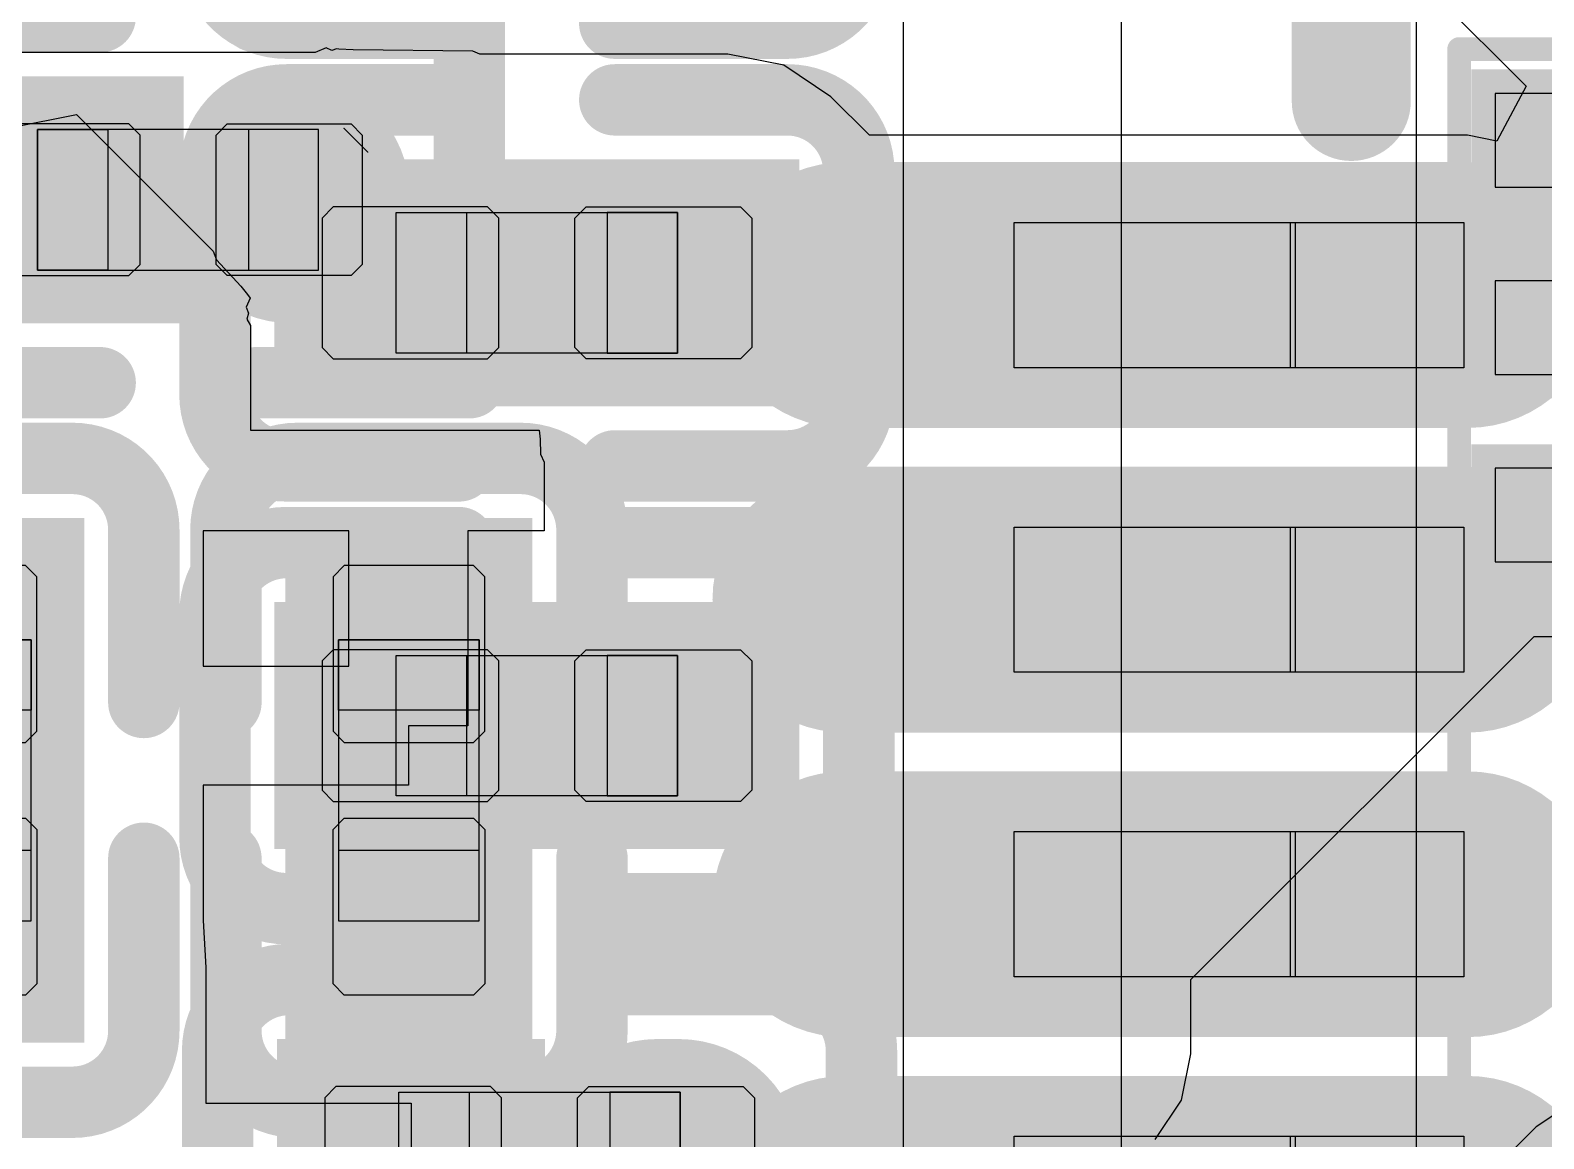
# Model space of a CAD drawing. Header units: millimetres. Extents: x 50 to 153, y 18 to 71.
# Drawn here: x 122.511 to 125.741, y 44.132 to 46.498 of the extents above; entities that cross this region are included whole.
import ezdxf

# ---------------------------------------------------------------- set-up
doc = ezdxf.new("R2010")
doc.units = ezdxf.units.MM
for name, color, linetype in [('BottomLayer', 5, 'Continuous'), ('BottomOverlay', 54, 'Continuous'), ('BottomPaste', 16, 'Continuous'), ('BottomSolder', 6, 'Continuous'), ('ConnectLayer', 7, 'Continuous'), ('KeepOutLayer', 6, 'Continuous'), ('Mechanical15', 56, 'Continuous'), ('Mechanical4', 56, 'Continuous'), ('Mechanical5', 56, 'Continuous'), ('TopLayer', 1, 'Continuous'), ('TopOverlay', 2, 'Continuous'), ('TopPaste', 8, 'Continuous'), ('TopSolder', 216, 'Continuous')]:
    doc.layers.add(name, color=color, linetype=linetype)

# ---------------------------------------------------------------- blocks, each defined once
blk = doc.blocks.new('MSOP_8_L3_0_W3_0_P0_65_LS5_0_BL_B_29')
at = {"layer": 'BottomLayer', "const_width": 0.364}
for points in [[(-0.9751, -1.4821), (-0.9751, -2.81)], [(-0.3249, -1.4821), (-0.3249, -2.81)], [(0.3251, -1.4821), (0.3251, -2.81)], [(0.9751, -1.4821), (0.9751, -2.81)]]:
    blk.add_lwpolyline(points, dxfattribs=at)
at = {"layer": 'BottomLayer', "const_width": 0.182}
for points in [[(-1.0661, -1.4821, 1), (-0.8841, -1.4821, 1)], [(-0.4159, -1.4821, 1), (-0.2339, -1.4821, 1)], [(0.2341, -1.4821, 1), (0.4161, -1.4821, 1)], [(0.8841, -1.4821, 1), (1.0661, -1.4821, 1)], [(-1.0661, -2.81, 1), (-0.8841, -2.81, 1)], [(-0.4159, -2.81, 1), (-0.2339, -2.81, 1)], [(0.2341, -2.81, 1), (0.4161, -2.81, 1)], [(0.8841, -2.81, 1), (1.0661, -2.81, 1)]]:
    blk.add_lwpolyline(points, format="xyb", close=True, dxfattribs=at)
at = {"layer": 'BottomOverlay', "const_width": 0.254}
blk.add_lwpolyline([(-1.3882, -1.7304), (-1.6966, -1.7304)], dxfattribs=at)
at = {"layer": 'BottomOverlay', "const_width": 0.127}
blk.add_lwpolyline([(-1.4517, -1.7304, 1), (-1.3247, -1.7304, 1)], format="xyb", close=True, dxfattribs=at)
at = {"layer": 'BottomPaste', "const_width": 0.364}
for points in [[(-0.9751, -1.4821), (-0.9751, -2.81)], [(-0.3249, -1.4821), (-0.3249, -2.81)], [(0.3251, -1.4821), (0.3251, -2.81)], [(0.9751, -1.4821), (0.9751, -2.81)]]:
    blk.add_lwpolyline(points, dxfattribs=at)
at = {"layer": 'BottomPaste', "const_width": 0.182}
for points in [[(-1.0661, -1.4821, 1), (-0.8841, -1.4821, 1)], [(-0.4159, -1.4821, 1), (-0.2339, -1.4821, 1)], [(0.2341, -1.4821, 1), (0.4161, -1.4821, 1)], [(0.8841, -1.4821, 1), (1.0661, -1.4821, 1)], [(-1.0661, -2.81, 1), (-0.8841, -2.81, 1)], [(-0.4159, -2.81, 1), (-0.2339, -2.81, 1)], [(0.2341, -2.81, 1), (0.4161, -2.81, 1)], [(0.8841, -2.81, 1), (1.0661, -2.81, 1)]]:
    blk.add_lwpolyline(points, format="xyb", close=True, dxfattribs=at)
at = {"layer": 'BottomSolder', "const_width": 0.5672}
for points in [[(-0.9751, -1.4821), (-0.9751, -2.81)], [(-0.3249, -1.4821), (-0.3249, -2.81)], [(0.3251, -1.4821), (0.3251, -2.81)], [(0.9751, -1.4821), (0.9751, -2.81)]]:
    blk.add_lwpolyline(points, dxfattribs=at)
at = {"layer": 'BottomSolder', "const_width": 0.2836}
for points in [[(-1.1169, -1.4821, 1), (-0.8333, -1.4821, 1)], [(-0.4667, -1.4821, 1), (-0.1831, -1.4821, 1)], [(0.1833, -1.4821, 1), (0.4669, -1.4821, 1)], [(0.8333, -1.4821, 1), (1.1169, -1.4821, 1)], [(-1.1169, -2.81, 1), (-0.8333, -2.81, 1)], [(-0.4667, -2.81, 1), (-0.1831, -2.81, 1)], [(0.1833, -2.81, 1), (0.4669, -2.81, 1)], [(0.8333, -2.81, 1), (1.1169, -2.81, 1)]]:
    blk.add_lwpolyline(points, format="xyb", close=True, dxfattribs=at)
at = {"layer": 'Mechanical15'}
for p, q in [((-1.13, -1.86), (-1.13, -1.49)), ((-1.13, -1.49), (-0.82, -1.49)), ((-0.82, -1.49), (-0.82, -1.86)), ((-0.48, -1.86), (-0.48, -1.49)), ((-0.48, -1.49), (-0.17, -1.49)), ((-0.17, -1.49), (-0.17, -1.86)), ((0.17, -1.86), (0.17, -1.49)), ((0.17, -1.49), (0.48, -1.49)), ((0.48, -1.49), (0.48, -1.86)), ((0.82, -1.86), (0.82, -1.49)), ((0.82, -1.49), (1.13, -1.49)), ((-1.13, -2.45), (-1.13, -1.85)), ((-1.13, -1.85), (-0.82, -1.85)), ((-1.13, -1.86), (-1.13, -1.86)), ((-0.82, -1.86), (-1.13, -1.86)), ((-0.82, -1.85), (-0.82, -2.45)), ((-0.48, -2.45), (-0.48, -1.85)), ((-0.48, -1.85), (-0.17, -1.85)), ((-0.48, -1.86), (-0.48, -1.86)), ((-0.17, -1.86), (-0.48, -1.86)), ((-0.17, -1.85), (-0.17, -2.45)), ((0.17, -2.45), (0.17, -1.85)), ((0.17, -1.85), (0.48, -1.85)), ((0.17, -1.86), (0.17, -1.86)), ((0.48, -1.86), (0.17, -1.86)), ((0.48, -1.85), (0.48, -2.45)), ((0.82, -2.45), (0.82, -1.85)), ((0.82, -1.85), (1.13, -1.85)), ((0.82, -1.86), (0.82, -1.86)), ((1.13, -1.86), (0.82, -1.86)), ((-1.13, -2.45), (-1.13, -2.45)), ((-0.82, -2.45), (-1.13, -2.45)), ((-0.48, -2.45), (-0.48, -2.45)), ((-0.17, -2.45), (-0.48, -2.45)), ((0.17, -2.45), (0.17, -2.45)), ((0.48, -2.45), (0.17, -2.45)), ((0.82, -2.45), (0.82, -2.45)), ((1.13, -2.45), (0.82, -2.45))]:
    blk.add_line(p, q, dxfattribs=at)
at = {"layer": 'Mechanical15', "const_width": 0.0508}
for points in [[(-1.5, -1.5), (-1.5, 1.5)], [(1.5, -1.5), (-1.5, -1.5)]]:
    blk.add_lwpolyline(points, dxfattribs=at)
at = {"layer": 'Mechanical15', "const_width": 0.0254}
blk.add_lwpolyline([(-1.5127, -1.5, 1), (-1.4873, -1.5, 1)], format="xyb", close=True, dxfattribs=at)
blk.add_lwpolyline([(-1.5127, -1.5, 1), (-1.4873, -1.5, 1)], format="xyb", close=True, dxfattribs=at)
blk = doc.blocks.new('WQFN_20_L3_0_W3_0_P0_40_BL_EP1_7_30')
at = {"layer": 'TopLayer'}
for points in [[(-0.1001, -1.9), (0.0999, -1.9), (-0.1001, -1.1), (0.0999, -1.1)], [(0.2999, -1.9), (0.4999, -1.9), (0.2999, -1.1), (0.4999, -1.1)], [(0.7, -1.9), (0.9, -1.9), (0.7, -1.1), (0.9, -1.1)]]:
    blk.add_solid(points, dxfattribs=at)
at = {"layer": 'TopPaste'}
for p, q in [((-0.0998, -1.1), (-0.0998, -1.9)), ((0.1002, -1.9), (0.1002, -1.1)), ((0.3, -1.1), (0.3, -1.9)), ((0.5, -1.9), (0.5, -1.1)), ((0.7001, -1.1), (0.7001, -1.9)), ((0.9001, -1.9), (0.9001, -1.1)), ((-0.0998, -1.9), (-0.0998, -1.9)), ((-0.0998, -1.9), (0.1002, -1.9)), ((0.3, -1.9), (0.3, -1.9)), ((0.3, -1.9), (0.5, -1.9)), ((0.7001, -1.9), (0.7001, -1.9)), ((0.7001, -1.9), (0.9001, -1.9))]:
    blk.add_line(p, q, dxfattribs=at)
at = {"layer": 'TopSolder'}
for points in [[(-0.1509, -1.9508), (0.1507, -1.9508), (-0.1509, -1.0492), (0.1507, -1.0492)], [(0.2491, -1.9508), (0.5507, -1.9508), (0.2491, -1.0492), (0.5507, -1.0492)], [(0.6492, -1.9508), (0.9508, -1.9508), (0.6492, -1.0492), (0.9508, -1.0492)]]:
    blk.add_solid(points, dxfattribs=at)
blk = doc.blocks.new('R0201_B_48')
at = {"layer": 'BottomLayer', "const_width": 0.3031}
blk.add_lwpolyline([(0.2595, 0.0104), (0.2595, -0.0105)], dxfattribs=at)
at = {"layer": 'BottomLayer', "const_width": 0.1516}
for points in [[(0.1837, 0.0104, 1), (0.3352, 0.0104, 1)], [(0.1837, -0.0105, 1), (0.3352, -0.0105, 1)]]:
    blk.add_lwpolyline(points, format="xyb", close=True, dxfattribs=at)
at = {"layer": 'BottomLayer'}
blk.add_solid([(-0.3752, -0.162), (-0.0721, -0.162), (-0.3752, 0.162), (-0.0721, 0.162)], dxfattribs=at)
at = {"layer": 'BottomOverlay', "const_width": 0.1524}
for points in [[(-0.6038, -0.3906), (-0.6038, 0.3906)], [(-0.6038, 0.3906), (-0.1483, 0.3906)], [(0.1841, 0.3906), (0.6396, 0.3906)], [(0.6396, -0.3906), (0.6396, 0.3906)], [(-0.6038, -0.3906), (-0.1483, -0.3906)], [(0.1841, -0.3906), (0.6396, -0.3906)]]:
    blk.add_lwpolyline(points, dxfattribs=at)
at = {"layer": 'BottomOverlay', "const_width": 0.0762}
for points in [[(-0.6419, 0.3906, 1), (-0.5657, 0.3906, 1)], [(-0.6419, 0.3906, 1), (-0.5657, 0.3906, 1)], [(-0.1864, 0.3906, 1), (-0.1102, 0.3906, 1)], [(0.146, 0.3906, 1), (0.2222, 0.3906, 1)], [(0.6015, 0.3906, 1), (0.6777, 0.3906, 1)], [(0.6015, 0.3906, 1), (0.6777, 0.3906, 1)], [(-0.6419, -0.3906, 1), (-0.5657, -0.3906, 1)], [(-0.6419, -0.3906, 1), (-0.5657, -0.3906, 1)], [(-0.1864, -0.3906, 1), (-0.1102, -0.3906, 1)], [(0.146, -0.3906, 1), (0.2222, -0.3906, 1)], [(0.6015, -0.3906, 1), (0.6777, -0.3906, 1)], [(0.6015, -0.3906, 1), (0.6777, -0.3906, 1)]]:
    blk.add_lwpolyline(points, format="xyb", close=True, dxfattribs=at)
at = {"layer": 'BottomPaste'}
for p, q in [((-0.3512, 0.162), (-0.3752, 0.138)), ((-0.0871, 0.162), (-0.3512, 0.162)), ((-0.0631, 0.138), (-0.0871, 0.162)), ((0.0989, 0.138), (0.1229, 0.162)), ((0.1229, 0.162), (0.3871, 0.162)), ((0.3871, 0.162), (0.411, 0.138)), ((-0.3752, 0.138), (-0.3752, -0.138)), ((-0.0631, -0.138), (-0.0631, 0.138)), ((0.0989, -0.138), (0.0989, 0.138)), ((0.411, 0.138), (0.411, -0.138)), ((-0.3752, -0.138), (-0.3512, -0.162)), ((-0.0871, -0.162), (-0.0631, -0.138)), ((0.1229, -0.162), (0.0989, -0.138)), ((0.411, -0.138), (0.3871, -0.162)), ((-0.3512, -0.162), (-0.0871, -0.162)), ((0.3871, -0.162), (0.1229, -0.162))]:
    blk.add_line(p, q, dxfattribs=at)
at = {"layer": 'BottomPaste', "const_width": 0.3031}
blk.add_lwpolyline([(0.2595, 0.0104), (0.2595, -0.0105)], dxfattribs=at)
at = {"layer": 'BottomPaste', "const_width": 0.1516}
for points in [[(0.1837, 0.0104, 1), (0.3352, 0.0104, 1)], [(0.1837, -0.0105, 1), (0.3352, -0.0105, 1)]]:
    blk.add_lwpolyline(points, format="xyb", close=True, dxfattribs=at)
at = {"layer": 'BottomPaste'}
blk.add_solid([(-0.3752, -0.162), (-0.0721, -0.162), (-0.3752, 0.162), (-0.0721, 0.162)], dxfattribs=at)
at = {"layer": 'BottomSolder', "const_width": 0.5063}
blk.add_lwpolyline([(0.2595, 0.0104), (0.2595, -0.0105)], dxfattribs=at)
at = {"layer": 'BottomSolder', "const_width": 0.2532}
for points in [[(0.1329, 0.0104, 1), (0.386, 0.0104, 1)], [(0.1329, -0.0105, 1), (0.386, -0.0105, 1)]]:
    blk.add_lwpolyline(points, format="xyb", close=True, dxfattribs=at)
at = {"layer": 'BottomSolder'}
blk.add_solid([(-0.4768, -0.2636), (0.0295, -0.2636), (-0.4768, 0.2636), (0.0295, 0.2636)], dxfattribs=at)
at = {"layer": 'Mechanical15', "const_width": 0.00254}
blk.add_lwpolyline([(0.3721, 0.1524), (0.4229, 0.1016)], dxfattribs=at)
at = {"layer": 'Mechanical15', "const_width": 0.00127}
for points in [[(0.3714, 0.1524, 1), (0.3727, 0.1524, 1)], [(0.4222, 0.1016, 1), (0.4235, 0.1016, 1)]]:
    blk.add_lwpolyline(points, format="xyb", close=True, dxfattribs=at)
at = {"layer": 'Mechanical4'}
for p, q in [((0.3179, 0.15), (-0.2821, 0.15)), ((-0.2821, 0.15), (-0.2821, -0.1501)), ((0.3179, -0.1501), (0.3179, 0.15)), ((-0.2821, -0.1501), (0.3179, -0.1501))]:
    blk.add_line(p, q, dxfattribs=at)
at = {"layer": 'Mechanical5'}
for p, q in [((-0.2821, -0.1501), (-0.2821, 0.15)), ((-0.2821, 0.15), (-0.1321, 0.15)), ((-0.1321, 0.15), (-0.1321, -0.1501)), ((0.3179, 0.15), (0.1679, 0.15)), ((0.1679, 0.15), (0.1679, -0.1501)), ((0.3179, -0.1501), (0.3179, 0.15)), ((-0.1321, -0.1501), (-0.2821, -0.1501)), ((0.1679, -0.1501), (0.3179, -0.1501))]:
    blk.add_line(p, q, dxfattribs=at)
blk = doc.blocks.new('C0201_B_60')
at = {"layer": 'BottomLayer'}
for points in [[(-0.4623, -0.1444), (-0.0938, -0.1444), (-0.4623, 0.1796), (-0.0938, 0.1796)], [(0.0862, -0.1444), (0.4546, -0.1444), (0.0862, 0.1796), (0.4546, 0.1796)]]:
    blk.add_solid(points, dxfattribs=at)
at = {"layer": 'BottomOverlay', "const_width": 0.1524}
for points in [[(-0.6909, 0.2558, -0.414214), (-0.5385, 0.4082)], [(0.5308, 0.4082, -0.414214), (0.6832, 0.2558)], [(-0.5385, -0.373, -0.414214), (-0.6909, -0.2206)], [(0.6832, -0.2206, -0.414214), (0.5308, -0.373)]]:
    blk.add_lwpolyline(points, format="xyb", dxfattribs=at)
for points in [[(-0.17, 0.4082), (-0.5385, 0.4082)], [(0.5308, 0.4082), (0.1624, 0.4082)], [(-0.6909, -0.2206), (-0.6909, 0.2558)], [(0.6832, -0.2206), (0.6832, 0.2558)], [(-0.17, -0.373), (-0.5385, -0.373)], [(0.5308, -0.373), (0.1624, -0.373)]]:
    blk.add_lwpolyline(points, dxfattribs=at)
at = {"layer": 'BottomOverlay', "const_width": 0.0762}
for points in [[(-0.5766, 0.4082, 1), (-0.5004, 0.4082, 1)], [(-0.5766, 0.4082, 1), (-0.5004, 0.4082, 1)], [(-0.2081, 0.4082, 1), (-0.1319, 0.4082, 1)], [(0.1243, 0.4082, 1), (0.2005, 0.4082, 1)], [(0.4927, 0.4082, 1), (0.5689, 0.4082, 1)], [(0.4927, 0.4082, 1), (0.5689, 0.4082, 1)], [(-0.729, 0.2558, 1), (-0.6528, 0.2558, 1)], [(-0.729, 0.2558, 1), (-0.6528, 0.2558, 1)], [(0.6451, 0.2558, 1), (0.7213, 0.2558, 1)], [(0.6451, 0.2558, 1), (0.7213, 0.2558, 1)], [(-0.729, -0.2206, 1), (-0.6528, -0.2206, 1)], [(-0.729, -0.2206, 1), (-0.6528, -0.2206, 1)], [(0.6451, -0.2206, 1), (0.7213, -0.2206, 1)], [(0.6451, -0.2206, 1), (0.7213, -0.2206, 1)], [(-0.5766, -0.373, 1), (-0.5004, -0.373, 1)], [(-0.5766, -0.373, 1), (-0.5004, -0.373, 1)], [(-0.2081, -0.373, 1), (-0.1319, -0.373, 1)], [(0.1243, -0.373, 1), (0.2005, -0.373, 1)], [(0.4927, -0.373, 1), (0.5689, -0.373, 1)], [(0.4927, -0.373, 1), (0.5689, -0.373, 1)]]:
    blk.add_lwpolyline(points, format="xyb", close=True, dxfattribs=at)
at = {"layer": 'BottomPaste'}
for p, q in [((-0.4383, 0.1796), (-0.4623, 0.1556)), ((-0.1088, 0.1796), (-0.4383, 0.1796)), ((-0.0848, 0.1556), (-0.1088, 0.1796)), ((0.0772, 0.1556), (0.1012, 0.1796)), ((0.1012, 0.1796), (0.4306, 0.1796)), ((0.4306, 0.1796), (0.4546, 0.1556)), ((-0.4623, 0.1556), (-0.4623, -0.1204)), ((-0.0848, -0.1204), (-0.0848, 0.1556)), ((0.0772, -0.1204), (0.0772, 0.1556)), ((0.4546, 0.1556), (0.4546, -0.1204)), ((-0.4623, -0.1204), (-0.4383, -0.1444)), ((-0.1088, -0.1444), (-0.0848, -0.1204)), ((0.1012, -0.1444), (0.0772, -0.1204)), ((0.4546, -0.1204), (0.4306, -0.1444)), ((-0.4383, -0.1444), (-0.1088, -0.1444)), ((0.4306, -0.1444), (0.1012, -0.1444))]:
    blk.add_line(p, q, dxfattribs=at)
for points in [[(-0.4623, -0.1444), (-0.0938, -0.1444), (-0.4623, 0.1796), (-0.0938, 0.1796)], [(0.0862, -0.1444), (0.4546, -0.1444), (0.0862, 0.1796), (0.4546, 0.1796)]]:
    blk.add_solid(points, dxfattribs=at)
at = {"layer": 'BottomSolder'}
for points in [[(-0.5639, -0.246), (0.0078, -0.246), (-0.5639, 0.2812), (0.0078, 0.2812)], [(-0.0154, -0.246), (0.5562, -0.246), (-0.0154, 0.2812), (0.5562, 0.2812)]]:
    blk.add_solid(points, dxfattribs=at)
at = {"layer": 'Mechanical4'}
for p, q in [((0.2962, 0.1676), (-0.3038, 0.1676)), ((-0.3038, 0.1676), (-0.3038, -0.1324)), ((0.2962, -0.1324), (0.2962, 0.1676)), ((-0.3038, -0.1324), (0.2962, -0.1324))]:
    blk.add_line(p, q, dxfattribs=at)
at = {"layer": 'Mechanical5'}
for p, q in [((-0.3038, -0.1324), (-0.3038, 0.1676)), ((-0.3038, 0.1676), (-0.1538, 0.1676)), ((-0.1538, 0.1676), (-0.1538, -0.1324)), ((0.2962, 0.1676), (0.1462, 0.1676)), ((0.1462, 0.1676), (0.1462, -0.1324)), ((0.2962, -0.1324), (0.2962, 0.1676)), ((-0.1538, -0.1324), (-0.3038, -0.1324)), ((0.1462, -0.1324), (0.2962, -0.1324))]:
    blk.add_line(p, q, dxfattribs=at)
blk = doc.blocks.new('C0201_B_61')
at = {"layer": 'BottomLayer'}
for points in [[(-0.4623, -0.1444), (-0.0938, -0.1444), (-0.4623, 0.1796), (-0.0938, 0.1796)], [(0.0862, -0.1444), (0.4546, -0.1444), (0.0862, 0.1796), (0.4546, 0.1796)]]:
    blk.add_solid(points, dxfattribs=at)
at = {"layer": 'BottomOverlay', "const_width": 0.1524}
for points in [[(-0.6909, 0.2558, -0.414214), (-0.5385, 0.4082)], [(0.5308, 0.4082, -0.414214), (0.6832, 0.2558)], [(-0.5385, -0.373, -0.414214), (-0.6909, -0.2206)], [(0.6832, -0.2206, -0.414214), (0.5308, -0.373)]]:
    blk.add_lwpolyline(points, format="xyb", dxfattribs=at)
for points in [[(-0.17, 0.4082), (-0.5385, 0.4082)], [(0.5308, 0.4082), (0.1624, 0.4082)], [(-0.6909, -0.2206), (-0.6909, 0.2558)], [(0.6832, -0.2206), (0.6832, 0.2558)], [(-0.17, -0.373), (-0.5385, -0.373)], [(0.5308, -0.373), (0.1624, -0.373)]]:
    blk.add_lwpolyline(points, dxfattribs=at)
at = {"layer": 'BottomOverlay', "const_width": 0.0762}
for points in [[(-0.5766, 0.4082, 1), (-0.5004, 0.4082, 1)], [(-0.5766, 0.4082, 1), (-0.5004, 0.4082, 1)], [(-0.2081, 0.4082, 1), (-0.1319, 0.4082, 1)], [(0.1243, 0.4082, 1), (0.2005, 0.4082, 1)], [(0.4927, 0.4082, 1), (0.5689, 0.4082, 1)], [(0.4927, 0.4082, 1), (0.5689, 0.4082, 1)], [(-0.729, 0.2558, 1), (-0.6528, 0.2558, 1)], [(-0.729, 0.2558, 1), (-0.6528, 0.2558, 1)], [(0.6451, 0.2558, 1), (0.7213, 0.2558, 1)], [(0.6451, 0.2558, 1), (0.7213, 0.2558, 1)], [(-0.729, -0.2206, 1), (-0.6528, -0.2206, 1)], [(-0.729, -0.2206, 1), (-0.6528, -0.2206, 1)], [(0.6451, -0.2206, 1), (0.7213, -0.2206, 1)], [(0.6451, -0.2206, 1), (0.7213, -0.2206, 1)], [(-0.5766, -0.373, 1), (-0.5004, -0.373, 1)], [(-0.5766, -0.373, 1), (-0.5004, -0.373, 1)], [(-0.2081, -0.373, 1), (-0.1319, -0.373, 1)], [(0.1243, -0.373, 1), (0.2005, -0.373, 1)], [(0.4927, -0.373, 1), (0.5689, -0.373, 1)], [(0.4927, -0.373, 1), (0.5689, -0.373, 1)]]:
    blk.add_lwpolyline(points, format="xyb", close=True, dxfattribs=at)
at = {"layer": 'BottomPaste'}
for p, q in [((-0.4383, 0.1796), (-0.4623, 0.1556)), ((-0.1088, 0.1796), (-0.4383, 0.1796)), ((-0.0848, 0.1556), (-0.1088, 0.1796)), ((0.0772, 0.1556), (0.1012, 0.1796)), ((0.1012, 0.1796), (0.4306, 0.1796)), ((0.4306, 0.1796), (0.4546, 0.1556)), ((-0.4623, 0.1556), (-0.4623, -0.1204)), ((-0.0848, -0.1204), (-0.0848, 0.1556)), ((0.0772, -0.1204), (0.0772, 0.1556)), ((0.4546, 0.1556), (0.4546, -0.1204)), ((-0.4623, -0.1204), (-0.4383, -0.1444)), ((-0.1088, -0.1444), (-0.0848, -0.1204)), ((0.1012, -0.1444), (0.0772, -0.1204)), ((0.4546, -0.1204), (0.4306, -0.1444)), ((-0.4383, -0.1444), (-0.1088, -0.1444)), ((0.4306, -0.1444), (0.1012, -0.1444))]:
    blk.add_line(p, q, dxfattribs=at)
for points in [[(-0.4623, -0.1444), (-0.0938, -0.1444), (-0.4623, 0.1796), (-0.0938, 0.1796)], [(0.0862, -0.1444), (0.4546, -0.1444), (0.0862, 0.1796), (0.4546, 0.1796)]]:
    blk.add_solid(points, dxfattribs=at)
at = {"layer": 'BottomSolder'}
for points in [[(-0.5639, -0.246), (0.0078, -0.246), (-0.5639, 0.2812), (0.0078, 0.2812)], [(-0.0154, -0.246), (0.5562, -0.246), (-0.0154, 0.2812), (0.5562, 0.2812)]]:
    blk.add_solid(points, dxfattribs=at)
at = {"layer": 'Mechanical4'}
for p, q in [((0.2962, 0.1676), (-0.3038, 0.1676)), ((-0.3038, 0.1676), (-0.3038, -0.1324)), ((0.2962, -0.1324), (0.2962, 0.1676)), ((-0.3038, -0.1324), (0.2962, -0.1324))]:
    blk.add_line(p, q, dxfattribs=at)
at = {"layer": 'Mechanical5'}
for p, q in [((-0.3038, -0.1324), (-0.3038, 0.1676)), ((-0.3038, 0.1676), (-0.1538, 0.1676)), ((-0.1538, 0.1676), (-0.1538, -0.1324)), ((0.2962, 0.1676), (0.1462, 0.1676)), ((0.1462, 0.1676), (0.1462, -0.1324)), ((0.2962, -0.1324), (0.2962, 0.1676)), ((-0.1538, -0.1324), (-0.3038, -0.1324)), ((0.1462, -0.1324), (0.2962, -0.1324))]:
    blk.add_line(p, q, dxfattribs=at)
blk = doc.blocks.new('C0201_75')
at = {"layer": 'Mechanical4'}
for p, q in [((-0.3038, 0.1324), (0.2962, 0.1324)), ((-0.3038, -0.1676), (-0.3038, 0.1324)), ((0.2962, 0.1324), (0.2962, -0.1676)), ((0.2962, -0.1676), (-0.3038, -0.1676))]:
    blk.add_line(p, q, dxfattribs=at)
at = {"layer": 'Mechanical5'}
for p, q in [((-0.1538, 0.1324), (-0.3038, 0.1324)), ((-0.3038, 0.1324), (-0.3038, -0.1676)), ((-0.1538, -0.1676), (-0.1538, 0.1324)), ((0.1462, 0.1324), (0.2962, 0.1324)), ((0.1462, -0.1676), (0.1462, 0.1324)), ((0.2962, 0.1324), (0.2962, -0.1676)), ((-0.3038, -0.1676), (-0.1538, -0.1676)), ((0.2962, -0.1676), (0.1462, -0.1676))]:
    blk.add_line(p, q, dxfattribs=at)
at = {"layer": 'TopLayer'}
for points in [[(-0.4623, -0.1796), (-0.0938, -0.1796), (-0.4623, 0.1444), (-0.0938, 0.1444)], [(0.0862, -0.1796), (0.4546, -0.1796), (0.0862, 0.1444), (0.4546, 0.1444)]]:
    blk.add_solid(points, dxfattribs=at)
at = {"layer": 'TopOverlay', "const_width": 0.1524}
for points in [[(-0.6909, 0.2206, -0.414214), (-0.5385, 0.373)], [(0.5308, 0.373, -0.414214), (0.6832, 0.2206)], [(-0.5385, -0.4082, -0.414214), (-0.6909, -0.2558)], [(0.6832, -0.2558, -0.414214), (0.5308, -0.4082)]]:
    blk.add_lwpolyline(points, format="xyb", dxfattribs=at)
for points in [[(-0.17, 0.373), (-0.5385, 0.373)], [(0.5308, 0.373), (0.1624, 0.373)], [(-0.6909, 0.2206), (-0.6909, -0.2558)], [(0.6832, 0.2206), (0.6832, -0.2558)], [(-0.17, -0.4082), (-0.5385, -0.4082)], [(0.5308, -0.4082), (0.1624, -0.4082)]]:
    blk.add_lwpolyline(points, dxfattribs=at)
at = {"layer": 'TopOverlay', "const_width": 0.0762}
for points in [[(-0.5766, 0.373, 1), (-0.5004, 0.373, 1)], [(-0.5766, 0.373, 1), (-0.5004, 0.373, 1)], [(-0.2081, 0.373, 1), (-0.1319, 0.373, 1)], [(0.1243, 0.373, 1), (0.2005, 0.373, 1)], [(0.4927, 0.373, 1), (0.5689, 0.373, 1)], [(0.4927, 0.373, 1), (0.5689, 0.373, 1)], [(-0.729, 0.2206, 1), (-0.6528, 0.2206, 1)], [(-0.729, 0.2206, 1), (-0.6528, 0.2206, 1)], [(0.6451, 0.2206, 1), (0.7213, 0.2206, 1)], [(0.6451, 0.2206, 1), (0.7213, 0.2206, 1)], [(-0.729, -0.2558, 1), (-0.6528, -0.2558, 1)], [(-0.729, -0.2558, 1), (-0.6528, -0.2558, 1)], [(0.6451, -0.2558, 1), (0.7213, -0.2558, 1)], [(0.6451, -0.2558, 1), (0.7213, -0.2558, 1)], [(-0.5766, -0.4082, 1), (-0.5004, -0.4082, 1)], [(-0.5766, -0.4082, 1), (-0.5004, -0.4082, 1)], [(-0.2081, -0.4082, 1), (-0.1319, -0.4082, 1)], [(0.1243, -0.4082, 1), (0.2005, -0.4082, 1)], [(0.4927, -0.4082, 1), (0.5689, -0.4082, 1)], [(0.4927, -0.4082, 1), (0.5689, -0.4082, 1)]]:
    blk.add_lwpolyline(points, format="xyb", close=True, dxfattribs=at)
at = {"layer": 'TopPaste'}
for p, q in [((-0.4623, 0.1204), (-0.4383, 0.1444)), ((-0.4383, 0.1444), (-0.1088, 0.1444)), ((-0.1088, 0.1444), (-0.0848, 0.1204)), ((0.1012, 0.1444), (0.0772, 0.1204)), ((0.4306, 0.1444), (0.1012, 0.1444)), ((0.4546, 0.1204), (0.4306, 0.1444)), ((-0.4623, -0.1556), (-0.4623, 0.1204)), ((-0.0848, 0.1204), (-0.0848, -0.1556)), ((0.0772, 0.1204), (0.0772, -0.1556)), ((0.4546, -0.1556), (0.4546, 0.1204)), ((-0.4383, -0.1796), (-0.4623, -0.1556)), ((-0.0848, -0.1556), (-0.1088, -0.1796)), ((0.0772, -0.1556), (0.1012, -0.1796)), ((0.4306, -0.1796), (0.4546, -0.1556)), ((-0.1088, -0.1796), (-0.4383, -0.1796)), ((0.1012, -0.1796), (0.4306, -0.1796))]:
    blk.add_line(p, q, dxfattribs=at)
for points in [[(-0.4623, -0.1796), (-0.0938, -0.1796), (-0.4623, 0.1444), (-0.0938, 0.1444)], [(0.0862, -0.1796), (0.4546, -0.1796), (0.0862, 0.1444), (0.4546, 0.1444)]]:
    blk.add_solid(points, dxfattribs=at)
at = {"layer": 'TopSolder'}
for points in [[(-0.5639, -0.2812), (0.0078, -0.2812), (-0.5639, 0.246), (0.0078, 0.246)], [(-0.0154, -0.2812), (0.5562, -0.2812), (-0.0154, 0.246), (0.5562, 0.246)]]:
    blk.add_solid(points, dxfattribs=at)
blk = doc.blocks.new('C0201_81')
at = {"layer": 'Mechanical4'}
for p, q in [((-0.3038, 0.1324), (0.2962, 0.1324)), ((-0.3038, -0.1676), (-0.3038, 0.1324)), ((0.2962, 0.1324), (0.2962, -0.1676)), ((0.2962, -0.1676), (-0.3038, -0.1676))]:
    blk.add_line(p, q, dxfattribs=at)
at = {"layer": 'Mechanical5'}
for p, q in [((-0.1538, 0.1324), (-0.3038, 0.1324)), ((-0.3038, 0.1324), (-0.3038, -0.1676)), ((-0.1538, -0.1676), (-0.1538, 0.1324)), ((0.1462, 0.1324), (0.2962, 0.1324)), ((0.1462, -0.1676), (0.1462, 0.1324)), ((0.2962, 0.1324), (0.2962, -0.1676)), ((-0.3038, -0.1676), (-0.1538, -0.1676)), ((0.2962, -0.1676), (0.1462, -0.1676))]:
    blk.add_line(p, q, dxfattribs=at)
at = {"layer": 'TopLayer'}
for points in [[(-0.4623, -0.1796), (-0.0938, -0.1796), (-0.4623, 0.1444), (-0.0938, 0.1444)], [(0.0862, -0.1796), (0.4546, -0.1796), (0.0862, 0.1444), (0.4546, 0.1444)]]:
    blk.add_solid(points, dxfattribs=at)
at = {"layer": 'TopOverlay', "const_width": 0.1524}
for points in [[(-0.6909, 0.2206, -0.414214), (-0.5385, 0.373)], [(0.5308, 0.373, -0.414214), (0.6832, 0.2206)], [(-0.5385, -0.4082, -0.414214), (-0.6909, -0.2558)], [(0.6832, -0.2558, -0.414214), (0.5308, -0.4082)]]:
    blk.add_lwpolyline(points, format="xyb", dxfattribs=at)
for points in [[(-0.17, 0.373), (-0.5385, 0.373)], [(0.5308, 0.373), (0.1624, 0.373)], [(-0.6909, 0.2206), (-0.6909, -0.2558)], [(0.6832, 0.2206), (0.6832, -0.2558)], [(-0.17, -0.4082), (-0.5385, -0.4082)], [(0.5308, -0.4082), (0.1624, -0.4082)]]:
    blk.add_lwpolyline(points, dxfattribs=at)
at = {"layer": 'TopOverlay', "const_width": 0.0762}
for points in [[(-0.5766, 0.373, 1), (-0.5004, 0.373, 1)], [(-0.5766, 0.373, 1), (-0.5004, 0.373, 1)], [(-0.2081, 0.373, 1), (-0.1319, 0.373, 1)], [(0.1243, 0.373, 1), (0.2005, 0.373, 1)], [(0.4927, 0.373, 1), (0.5689, 0.373, 1)], [(0.4927, 0.373, 1), (0.5689, 0.373, 1)], [(-0.729, 0.2206, 1), (-0.6528, 0.2206, 1)], [(-0.729, 0.2206, 1), (-0.6528, 0.2206, 1)], [(0.6451, 0.2206, 1), (0.7213, 0.2206, 1)], [(0.6451, 0.2206, 1), (0.7213, 0.2206, 1)], [(-0.729, -0.2558, 1), (-0.6528, -0.2558, 1)], [(-0.729, -0.2558, 1), (-0.6528, -0.2558, 1)], [(0.6451, -0.2558, 1), (0.7213, -0.2558, 1)], [(0.6451, -0.2558, 1), (0.7213, -0.2558, 1)], [(-0.5766, -0.4082, 1), (-0.5004, -0.4082, 1)], [(-0.5766, -0.4082, 1), (-0.5004, -0.4082, 1)], [(-0.2081, -0.4082, 1), (-0.1319, -0.4082, 1)], [(0.1243, -0.4082, 1), (0.2005, -0.4082, 1)], [(0.4927, -0.4082, 1), (0.5689, -0.4082, 1)], [(0.4927, -0.4082, 1), (0.5689, -0.4082, 1)]]:
    blk.add_lwpolyline(points, format="xyb", close=True, dxfattribs=at)
at = {"layer": 'TopPaste'}
for p, q in [((-0.4623, 0.1204), (-0.4383, 0.1444)), ((-0.4383, 0.1444), (-0.1088, 0.1444)), ((-0.1088, 0.1444), (-0.0848, 0.1204)), ((0.1012, 0.1444), (0.0772, 0.1204)), ((0.4306, 0.1444), (0.1012, 0.1444)), ((0.4546, 0.1204), (0.4306, 0.1444)), ((-0.4623, -0.1556), (-0.4623, 0.1204)), ((-0.0848, 0.1204), (-0.0848, -0.1556)), ((0.0772, 0.1204), (0.0772, -0.1556)), ((0.4546, -0.1556), (0.4546, 0.1204)), ((-0.4383, -0.1796), (-0.4623, -0.1556)), ((-0.0848, -0.1556), (-0.1088, -0.1796)), ((0.0772, -0.1556), (0.1012, -0.1796)), ((0.4306, -0.1796), (0.4546, -0.1556)), ((-0.1088, -0.1796), (-0.4383, -0.1796)), ((0.1012, -0.1796), (0.4306, -0.1796))]:
    blk.add_line(p, q, dxfattribs=at)
for points in [[(-0.4623, -0.1796), (-0.0938, -0.1796), (-0.4623, 0.1444), (-0.0938, 0.1444)], [(0.0862, -0.1796), (0.4546, -0.1796), (0.0862, 0.1444), (0.4546, 0.1444)]]:
    blk.add_solid(points, dxfattribs=at)
at = {"layer": 'TopSolder'}
for points in [[(-0.5639, -0.2812), (0.0078, -0.2812), (-0.5639, 0.246), (0.0078, 0.246)], [(-0.0154, -0.2812), (0.5562, -0.2812), (-0.0154, 0.246), (0.5562, 0.246)]]:
    blk.add_solid(points, dxfattribs=at)
blk = doc.blocks.new('C0201_82')
at = {"layer": 'Mechanical4'}
for p, q in [((-0.3038, 0.1324), (0.2962, 0.1324)), ((-0.3038, -0.1676), (-0.3038, 0.1324)), ((0.2962, 0.1324), (0.2962, -0.1676)), ((0.2962, -0.1676), (-0.3038, -0.1676))]:
    blk.add_line(p, q, dxfattribs=at)
at = {"layer": 'Mechanical5'}
for p, q in [((-0.1538, 0.1324), (-0.3038, 0.1324)), ((-0.3038, 0.1324), (-0.3038, -0.1676)), ((-0.1538, -0.1676), (-0.1538, 0.1324)), ((0.1462, 0.1324), (0.2962, 0.1324)), ((0.1462, -0.1676), (0.1462, 0.1324)), ((0.2962, 0.1324), (0.2962, -0.1676)), ((-0.3038, -0.1676), (-0.1538, -0.1676)), ((0.2962, -0.1676), (0.1462, -0.1676))]:
    blk.add_line(p, q, dxfattribs=at)
at = {"layer": 'TopLayer'}
for points in [[(-0.4623, -0.1796), (-0.0938, -0.1796), (-0.4623, 0.1444), (-0.0938, 0.1444)], [(0.0862, -0.1796), (0.4546, -0.1796), (0.0862, 0.1444), (0.4546, 0.1444)]]:
    blk.add_solid(points, dxfattribs=at)
at = {"layer": 'TopOverlay', "const_width": 0.1524}
for points in [[(-0.6909, 0.2206, -0.414214), (-0.5385, 0.373)], [(0.5308, 0.373, -0.414214), (0.6832, 0.2206)], [(-0.5385, -0.4082, -0.414214), (-0.6909, -0.2558)], [(0.6832, -0.2558, -0.414214), (0.5308, -0.4082)]]:
    blk.add_lwpolyline(points, format="xyb", dxfattribs=at)
for points in [[(-0.17, 0.373), (-0.5385, 0.373)], [(0.5308, 0.373), (0.1624, 0.373)], [(-0.6909, 0.2206), (-0.6909, -0.2558)], [(0.6832, 0.2206), (0.6832, -0.2558)], [(-0.17, -0.4082), (-0.5385, -0.4082)], [(0.5308, -0.4082), (0.1624, -0.4082)]]:
    blk.add_lwpolyline(points, dxfattribs=at)
at = {"layer": 'TopOverlay', "const_width": 0.0762}
for points in [[(-0.5766, 0.373, 1), (-0.5004, 0.373, 1)], [(-0.5766, 0.373, 1), (-0.5004, 0.373, 1)], [(-0.2081, 0.373, 1), (-0.1319, 0.373, 1)], [(0.1243, 0.373, 1), (0.2005, 0.373, 1)], [(0.4927, 0.373, 1), (0.5689, 0.373, 1)], [(0.4927, 0.373, 1), (0.5689, 0.373, 1)], [(-0.729, 0.2206, 1), (-0.6528, 0.2206, 1)], [(-0.729, 0.2206, 1), (-0.6528, 0.2206, 1)], [(0.6451, 0.2206, 1), (0.7213, 0.2206, 1)], [(0.6451, 0.2206, 1), (0.7213, 0.2206, 1)], [(-0.729, -0.2558, 1), (-0.6528, -0.2558, 1)], [(-0.729, -0.2558, 1), (-0.6528, -0.2558, 1)], [(0.6451, -0.2558, 1), (0.7213, -0.2558, 1)], [(0.6451, -0.2558, 1), (0.7213, -0.2558, 1)], [(-0.5766, -0.4082, 1), (-0.5004, -0.4082, 1)], [(-0.5766, -0.4082, 1), (-0.5004, -0.4082, 1)], [(-0.2081, -0.4082, 1), (-0.1319, -0.4082, 1)], [(0.1243, -0.4082, 1), (0.2005, -0.4082, 1)], [(0.4927, -0.4082, 1), (0.5689, -0.4082, 1)], [(0.4927, -0.4082, 1), (0.5689, -0.4082, 1)]]:
    blk.add_lwpolyline(points, format="xyb", close=True, dxfattribs=at)
at = {"layer": 'TopPaste'}
for p, q in [((-0.4623, 0.1204), (-0.4383, 0.1444)), ((-0.4383, 0.1444), (-0.1088, 0.1444)), ((-0.1088, 0.1444), (-0.0848, 0.1204)), ((0.1012, 0.1444), (0.0772, 0.1204)), ((0.4306, 0.1444), (0.1012, 0.1444)), ((0.4546, 0.1204), (0.4306, 0.1444)), ((-0.4623, -0.1556), (-0.4623, 0.1204)), ((-0.0848, 0.1204), (-0.0848, -0.1556)), ((0.0772, 0.1204), (0.0772, -0.1556)), ((0.4546, -0.1556), (0.4546, 0.1204)), ((-0.4383, -0.1796), (-0.4623, -0.1556)), ((-0.0848, -0.1556), (-0.1088, -0.1796)), ((0.0772, -0.1556), (0.1012, -0.1796)), ((0.4306, -0.1796), (0.4546, -0.1556)), ((-0.1088, -0.1796), (-0.4383, -0.1796)), ((0.1012, -0.1796), (0.4306, -0.1796))]:
    blk.add_line(p, q, dxfattribs=at)
for points in [[(-0.4623, -0.1796), (-0.0938, -0.1796), (-0.4623, 0.1444), (-0.0938, 0.1444)], [(0.0862, -0.1796), (0.4546, -0.1796), (0.0862, 0.1444), (0.4546, 0.1444)]]:
    blk.add_solid(points, dxfattribs=at)
at = {"layer": 'TopSolder'}
for points in [[(-0.5639, -0.2812), (0.0078, -0.2812), (-0.5639, 0.246), (0.0078, 0.246)], [(-0.0154, -0.2812), (0.5562, -0.2812), (-0.0154, 0.246), (0.5562, 0.246)]]:
    blk.add_solid(points, dxfattribs=at)
blk = doc.blocks.new('C0201_83')
at = {"layer": 'Mechanical4'}
for p, q in [((-0.3038, 0.1324), (0.2962, 0.1324)), ((-0.3038, -0.1676), (-0.3038, 0.1324)), ((0.2962, 0.1324), (0.2962, -0.1676)), ((0.2962, -0.1676), (-0.3038, -0.1676))]:
    blk.add_line(p, q, dxfattribs=at)
at = {"layer": 'Mechanical5'}
for p, q in [((-0.1538, 0.1324), (-0.3038, 0.1324)), ((-0.3038, 0.1324), (-0.3038, -0.1676)), ((-0.1538, -0.1676), (-0.1538, 0.1324)), ((0.1462, 0.1324), (0.2962, 0.1324)), ((0.1462, -0.1676), (0.1462, 0.1324)), ((0.2962, 0.1324), (0.2962, -0.1676)), ((-0.3038, -0.1676), (-0.1538, -0.1676)), ((0.2962, -0.1676), (0.1462, -0.1676))]:
    blk.add_line(p, q, dxfattribs=at)
at = {"layer": 'TopLayer', "const_width": 0.324}
blk.add_lwpolyline([(-0.2558, -0.0176), (-0.3003, -0.0176)], dxfattribs=at)
at = {"layer": 'TopLayer', "const_width": 0.162}
for points in [[(-0.3813, -0.0176, 1), (-0.2193, -0.0176, 1)], [(-0.3368, -0.0176, 1), (-0.1748, -0.0176, 1)]]:
    blk.add_lwpolyline(points, format="xyb", close=True, dxfattribs=at)
at = {"layer": 'TopLayer'}
blk.add_solid([(0.0862, -0.1796), (0.4546, -0.1796), (0.0862, 0.1444), (0.4546, 0.1444)], dxfattribs=at)
at = {"layer": 'TopOverlay', "const_width": 0.1524}
for points in [[(-0.6909, 0.2206, -0.414214), (-0.5385, 0.373)], [(0.5308, 0.373, -0.414214), (0.6832, 0.2206)], [(-0.5385, -0.4082, -0.414214), (-0.6909, -0.2558)], [(0.6832, -0.2558, -0.414214), (0.5308, -0.4082)]]:
    blk.add_lwpolyline(points, format="xyb", dxfattribs=at)
for points in [[(-0.17, 0.373), (-0.5385, 0.373)], [(0.5308, 0.373), (0.1624, 0.373)], [(-0.6909, 0.2206), (-0.6909, -0.2558)], [(0.6832, 0.2206), (0.6832, -0.2558)], [(-0.17, -0.4082), (-0.5385, -0.4082)], [(0.5308, -0.4082), (0.1624, -0.4082)]]:
    blk.add_lwpolyline(points, dxfattribs=at)
at = {"layer": 'TopOverlay', "const_width": 0.0762}
for points in [[(-0.5766, 0.373, 1), (-0.5004, 0.373, 1)], [(-0.5766, 0.373, 1), (-0.5004, 0.373, 1)], [(-0.2081, 0.373, 1), (-0.1319, 0.373, 1)], [(0.1243, 0.373, 1), (0.2005, 0.373, 1)], [(0.4927, 0.373, 1), (0.5689, 0.373, 1)], [(0.4927, 0.373, 1), (0.5689, 0.373, 1)], [(-0.729, 0.2206, 1), (-0.6528, 0.2206, 1)], [(-0.729, 0.2206, 1), (-0.6528, 0.2206, 1)], [(0.6451, 0.2206, 1), (0.7213, 0.2206, 1)], [(0.6451, 0.2206, 1), (0.7213, 0.2206, 1)], [(-0.729, -0.2558, 1), (-0.6528, -0.2558, 1)], [(-0.729, -0.2558, 1), (-0.6528, -0.2558, 1)], [(0.6451, -0.2558, 1), (0.7213, -0.2558, 1)], [(0.6451, -0.2558, 1), (0.7213, -0.2558, 1)], [(-0.5766, -0.4082, 1), (-0.5004, -0.4082, 1)], [(-0.5766, -0.4082, 1), (-0.5004, -0.4082, 1)], [(-0.2081, -0.4082, 1), (-0.1319, -0.4082, 1)], [(0.1243, -0.4082, 1), (0.2005, -0.4082, 1)], [(0.4927, -0.4082, 1), (0.5689, -0.4082, 1)], [(0.4927, -0.4082, 1), (0.5689, -0.4082, 1)]]:
    blk.add_lwpolyline(points, format="xyb", close=True, dxfattribs=at)
at = {"layer": 'TopPaste'}
for p, q in [((-0.4623, 0.1204), (-0.4383, 0.1444)), ((-0.4383, 0.1444), (-0.1088, 0.1444)), ((-0.1088, 0.1444), (-0.0848, 0.1204)), ((0.1012, 0.1444), (0.0772, 0.1204)), ((0.4306, 0.1444), (0.1012, 0.1444)), ((0.4546, 0.1204), (0.4306, 0.1444)), ((-0.4623, -0.1556), (-0.4623, 0.1204)), ((-0.0848, 0.1204), (-0.0848, -0.1556)), ((0.0772, 0.1204), (0.0772, -0.1556)), ((0.4546, -0.1556), (0.4546, 0.1204)), ((-0.4383, -0.1796), (-0.4623, -0.1556)), ((-0.0848, -0.1556), (-0.1088, -0.1796)), ((0.0772, -0.1556), (0.1012, -0.1796)), ((0.4306, -0.1796), (0.4546, -0.1556)), ((-0.1088, -0.1796), (-0.4383, -0.1796)), ((0.1012, -0.1796), (0.4306, -0.1796))]:
    blk.add_line(p, q, dxfattribs=at)
at = {"layer": 'TopPaste', "const_width": 0.324}
blk.add_lwpolyline([(-0.2558, -0.0176), (-0.3003, -0.0176)], dxfattribs=at)
at = {"layer": 'TopPaste', "const_width": 0.162}
for points in [[(-0.3813, -0.0176, 1), (-0.2193, -0.0176, 1)], [(-0.3368, -0.0176, 1), (-0.1748, -0.0176, 1)]]:
    blk.add_lwpolyline(points, format="xyb", close=True, dxfattribs=at)
at = {"layer": 'TopPaste'}
blk.add_solid([(0.0862, -0.1796), (0.4546, -0.1796), (0.0862, 0.1444), (0.4546, 0.1444)], dxfattribs=at)
at = {"layer": 'TopSolder', "const_width": 0.5272}
blk.add_lwpolyline([(-0.2558, -0.0176), (-0.3003, -0.0176)], dxfattribs=at)
at = {"layer": 'TopSolder', "const_width": 0.2636}
for points in [[(-0.4321, -0.0176, 1), (-0.1685, -0.0176, 1)], [(-0.3876, -0.0176, 1), (-0.124, -0.0176, 1)]]:
    blk.add_lwpolyline(points, format="xyb", close=True, dxfattribs=at)
at = {"layer": 'TopSolder'}
blk.add_solid([(-0.0154, -0.2812), (0.5562, -0.2812), (-0.0154, 0.246), (0.5562, 0.246)], dxfattribs=at)

msp = doc.modelspace()

# ---------------------------------------------------------------- linework, layer by layer
at = {"layer": 'ConnectLayer'}
for p, q in [((124.3738, 48.9833), (124.3738, 42.9736)), ((124.8399, 43.0702), (124.8399, 48.8867)), ((125.4685, 47.7691), (125.4685, 43.8829)), ((125.0431, 47.0385), (125.7035, 46.378)), ((122.8888, 46.4503), (122.463, 46.4503)), ((123.0159, 46.4503), (122.8888, 46.4503)), ((122.8888, 46.4503), (122.8888, 46.4503)), ((123.1193, 46.4503), (123.0159, 46.4503)), ((123.1423, 46.4598), (123.1193, 46.4503)), ((123.1545, 46.4547), (123.1423, 46.4598)), ((123.1644, 46.4576), (123.1545, 46.4547)), ((123.1697, 46.457), (123.1644, 46.4576)), ((123.1999, 46.4556), (123.1697, 46.457)), ((123.4551, 46.4532), (123.1999, 46.4556)), ((123.4706, 46.4467), (123.4551, 46.4532)), ((123.9998, 46.4467), (123.4706, 46.4467)), ((124.1188, 46.423), (123.9998, 46.4467)), ((124.2196, 46.3556), (124.1188, 46.423)), ((124.3018, 46.2734), (124.2196, 46.3556)), ((125.7035, 46.378), (125.641, 46.261)), ((122.4704, 46.2902), (122.6093, 46.3179)), ((122.6093, 46.3179), (122.9015, 46.0258)), ((125.5784, 46.2734), (124.3018, 46.2734)), ((125.641, 46.261), (125.5784, 46.2734)), ((122.9015, 46.0258), (122.9081, 46.0079)), ((122.9081, 46.0079), (122.9603, 45.9517)), ((122.9603, 45.9517), (122.9746, 45.9338)), ((122.9746, 45.9338), (122.9801, 45.926)), ((122.9801, 45.926), (122.9718, 45.9068)), ((122.9718, 45.9068), (122.9769, 45.8941)), ((122.9769, 45.8941), (122.9735, 45.8808)), ((122.9735, 45.8808), (122.9813, 45.8678)), ((122.9813, 45.8678), (122.9813, 45.6439)), ((122.9813, 45.6439), (123.5973, 45.6439)), ((123.5973, 45.6439), (123.5992, 45.625)), ((123.5992, 45.625), (123.5999, 45.5928)), ((123.5999, 45.5928), (123.6074, 45.5756)), ((123.6074, 45.5756), (123.6074, 45.4294)), ((123.1909, 45.4294), (122.8797, 45.4294)), ((122.8797, 45.4294), (122.8797, 45.1404)), ((123.1909, 45.1404), (123.1909, 45.4294)), ((123.6074, 45.4294), (123.4449, 45.4294)), ((123.4449, 45.4294), (123.4449, 45.0134)), ((124.9877, 44.4716), (125.7201, 45.204)), ((125.7201, 45.204), (126.0372, 45.204)), ((122.8797, 45.1404), (123.1909, 45.1404)), ((123.4449, 45.0134), (123.3179, 45.0134)), ((123.3179, 45.0134), (123.3179, 44.8864)), ((123.3179, 44.8864), (122.8797, 44.8864)), ((122.8797, 44.8864), (122.8797, 44.6217)), ((122.8797, 44.6217), (122.8797, 44.5975)), ((122.8797, 44.5975), (122.8797, 44.5975)), ((122.8797, 44.5975), (122.8854, 44.4971)), ((122.8854, 44.4971), (122.8854, 44.4971)), ((122.8854, 44.4971), (122.8854, 44.2081)), ((124.9877, 44.3134), (124.9877, 44.4716)), ((124.968, 44.2143), (124.9877, 44.3134)), ((122.8854, 44.2081), (123.3236, 44.2081)), ((123.3236, 44.2081), (123.3236, 43.9541)), ((124.9119, 44.1302), (124.968, 44.2143)), ((125.8006, 44.2075), (125.725, 44.157)), ((125.725, 44.157), (125.3306, 43.7625))]:
    msp.add_line(p, q, dxfattribs=at)
at = {"layer": 'KeepOutLayer', "const_width": 0.1}
msp.add_lwpolyline([(125.676, 34.6072, -0.650183), (124.5718, 65.2974)], format="xyb", dxfattribs=at)
at = {"layer": 'TopOverlay', "const_width": 0.1}
msp.add_lwpolyline([(152.5477, 50.1974, 1), (111.3241, 50.1974, 1)], format="xyb", close=True, dxfattribs=at)

# ---------------------------------------------------------------- block references
for name, p, rotation in [('WQFN_20_L3_0_W3_0_P0_40_BL_EP1_7_30', (127.5372, 46.2629), 270), ('C0201_81', (123.5883, 46.8856), 180), ('MSOP_8_L3_0_W3_0_P0_65_LS5_0_BL_B_29', (127.0605, 44.9574), 270), ('R0201_B_48', (122.8085, 46.1359), 360), ('C0201_82', (123.5883, 45.9408), 180), ('C0201_B_61', (122.3451, 44.8929), 270), ('C0201_B_60', (123.3015, 44.8929), 270), ('C0201_75', (123.5883, 44.9959), 180), ('C0201_83', (123.594, 44.0635), 180)]:
    msp.add_blockref(name, p, dxfattribs=dict(rotation=rotation))

doc.saveas('drawing.dxf')
